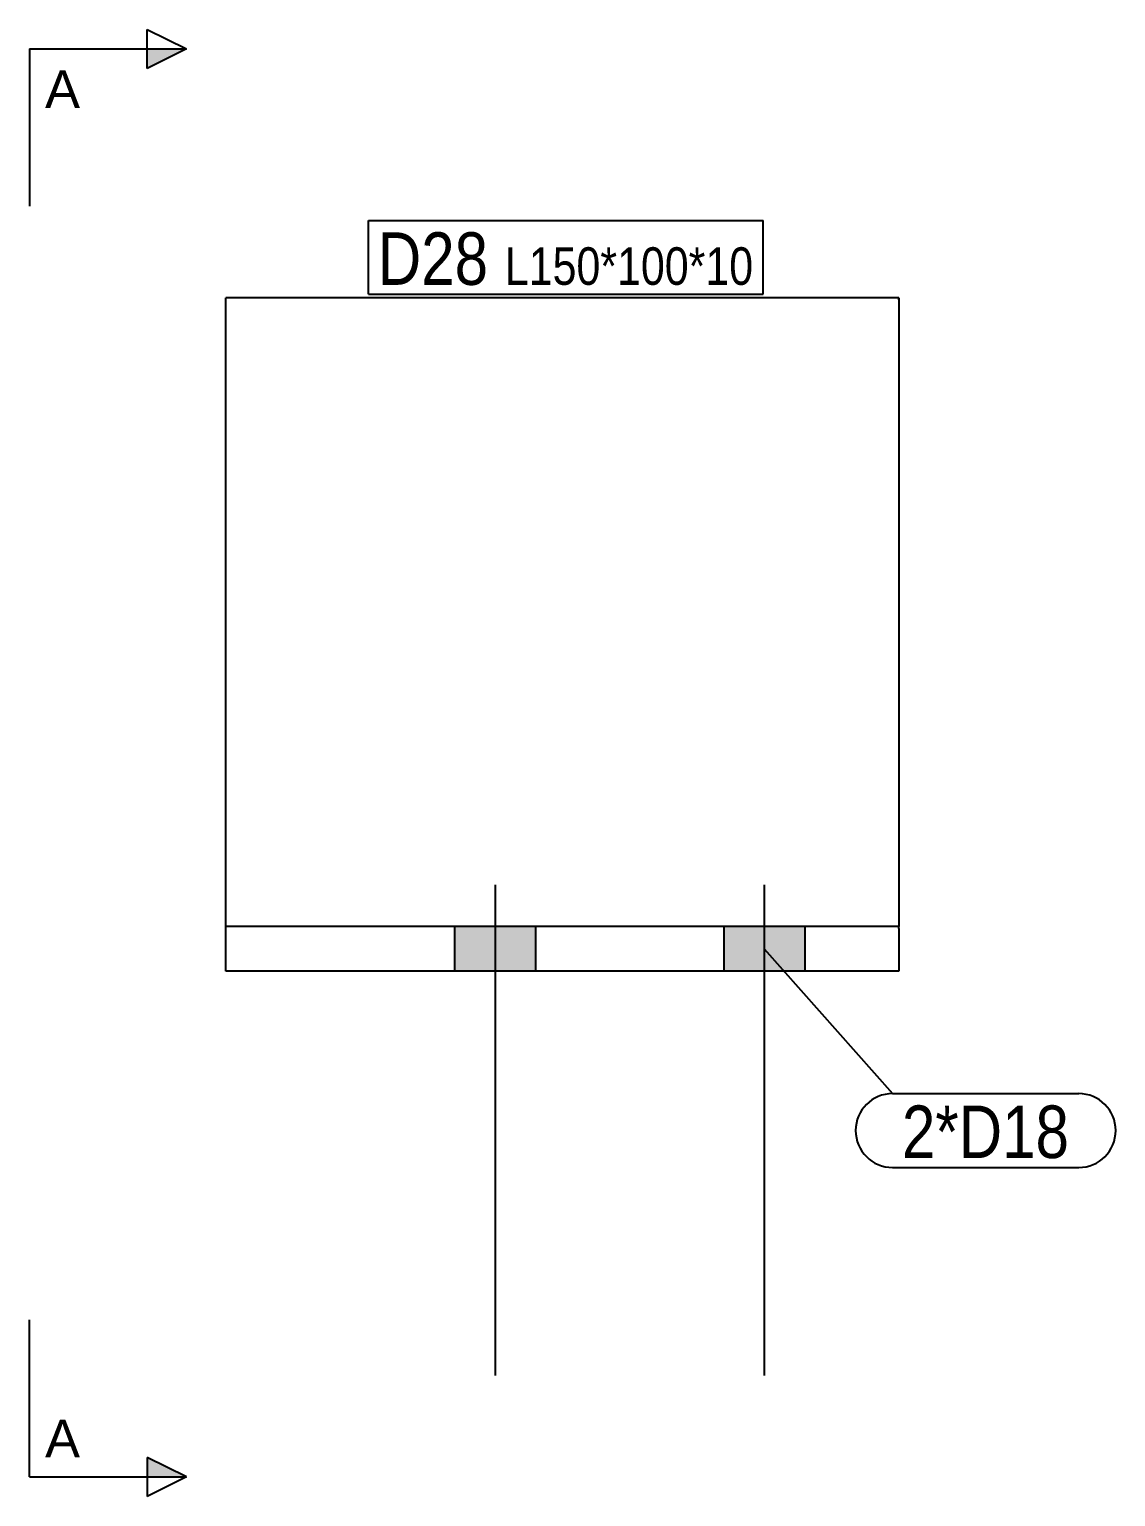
# Model space of a CAD drawing. Header units: millimetres. Extents: x 10 to 11019, y -25 to 337.
# Drawn here: x 10.5 to 252.5, y 10.5 to 337.3 of the extents above; entities that cross this region are included whole.
import ezdxf

# ---------------------------------------------------------------- set-up
doc = ezdxf.new("R2010")
doc.units = ezdxf.units.MM
doc.linetypes.add('DXK_LINE_DOT2', pattern=[3.9198, 1.9599, -1.9599])
doc.layers.add('STÅL', color=7, linetype='Continuous')
doc.layers.add('TEKST', color=7, linetype='Continuous')
doc.styles.add('Arial', font='ARIAL.TTF', dxfattribs={"height": 0.2})
doc.styles.add('Arial Narrow', font='ARIALN.TTF', dxfattribs={"height": 0.2})

msp = doc.modelspace()

# ---------------------------------------------------------------- hatches: boundary and pattern name
at = {"layer": 'STÅL', "linetype": 'Continuous'}
for points in [[(123.25, 137.52), (105.25, 137.52), (105.25, 127.52), (123.25, 127.52)], [(183.25, 137.52), (165.25, 137.52), (165.25, 127.52), (183.25, 127.52)]]:
    msp.add_hatch(color=3, dxfattribs=at).paths.add_polyline_path(points)
at = {"layer": 'TEKST', "linetype": 'Continuous'}
for points in [[(36.75, 328.55), (36.75, 332.93), (45.5, 332.93)], [(36.75, 14.88), (36.75, 19.25), (45.5, 14.88)]]:
    msp.add_hatch(color=30, dxfattribs=at).paths.add_polyline_path(points)

# ---------------------------------------------------------------- linework, layer by layer
at = {"layer": 'STÅL', "color": 2, "linetype": 'Continuous'}
for p, q in [((54.25, 127.52), (54.25, 277.52)), ((204.25, 277.52), (54.25, 277.52)), ((204.25, 277.03), (204.25, 277.52)), ((204.25, 277.03), (204.25, 137.52)), ((204.25, 137.52), (54.25, 137.52)), ((204.25, 137.03), (204.25, 137.52)), ((204.25, 137.03), (204.25, 127.52)), ((204.25, 127.52), (54.25, 127.52))]:
    msp.add_line(p, q, dxfattribs=at)
at = {"layer": 'STÅL', "color": 7, "linetype": 'DXK_LINE_DOT2'}
for p, q in [((204.25, 277.52), (204.25, 277.03)), ((204.25, 277.03), (204.25, 273.51))]:
    msp.add_line(p, q, dxfattribs=at)
at = {"layer": 'STÅL', "color": 3, "linetype": 'Continuous'}
for p, q in [((114.25, 146.76), (114.25, 37.52)), ((174.25, 146.76), (174.25, 37.52)), ((105.25, 137.52), (105.25, 127.52)), ((123.25, 137.52), (123.25, 127.52)), ((165.25, 137.52), (165.25, 127.52)), ((183.25, 137.52), (183.25, 127.52))]:
    msp.add_line(p, q, dxfattribs=at)
at = {"layer": 'TEKST', "color": 30, "linetype": 'Continuous'}
for p, q in [((36.75, 328.55), (36.75, 337.3)), ((36.75, 337.3), (45.5, 332.93)), ((10.5, 332.93), (10.5, 297.93)), ((10.5, 332.93), (45.5, 332.93)), ((45.5, 332.93), (36.75, 328.55)), ((10.5, 14.88), (10.5, 49.88)), ((45.5, 14.88), (36.75, 19.25)), ((36.75, 19.25), (36.75, 10.5)), ((10.5, 14.88), (45.5, 14.88)), ((45.5, 14.88), (36.75, 10.5))]:
    msp.add_line(p, q, dxfattribs=at)
at = {"layer": 'TEKST', "color": 7, "linetype": 'Continuous'}
for p, q in [((86.04, 294.75), (173.98, 294.75)), ((86.04, 278.3), (86.04, 294.75)), ((173.98, 278.3), (173.98, 294.75)), ((86.04, 278.3), (173.98, 278.3)), ((174.25, 132.52), (202.81, 100.27)), ((202.81, 100.27), (244.31, 100.27)), ((202.81, 83.82), (244.31, 83.82))]:
    msp.add_line(p, q, dxfattribs=at)
for centre, radius, start, end in [((202.81, 92.04), 8.22, 90, 270), ((244.31, 92.04), 8.23, 270, 90)]:
    msp.add_arc(centre, radius, start, end, dxfattribs=at)

# ---------------------------------------------------------------- wipeouts: each hides what was drawn before it
at = {"color": 0, "linetype": 'Continuous'}
for points in [[(21.78, 319.8), (21.78, 328.55), (14, 328.55), (14, 319.8)], [(21.78, 19.25), (21.78, 28), (14, 28), (14, 19.25)]]:
    msp.add_wipeout(points, dxfattribs=at).dxf.layer = 'TEKST'
at = {"color": 0}
for points in [[(112.76, 280.4), (112.76, 292.65), (88.14, 292.65), (88.14, 280.4)], [(171.88, 280.4), (171.88, 289.15), (116.44, 289.15), (116.44, 280.4)], [(242.21, 85.92), (242.21, 98.17), (204.91, 98.17), (204.91, 85.92)]]:
    msp.add_wipeout(points, dxfattribs=at).dxf.layer = 'TEKST'

# ---------------------------------------------------------------- next in the draw order: texts
at = {"layer": 'TEKST', "color": 96, "linetype": 'Continuous', "style": 'Arial'}
for p in [(14, 319.8), (14, 19.25)]:
    msp.add_text('A', height=8.36, dxfattribs=at).set_placement(p)

# ---------------------------------------------------------------- next in the draw order: wipeouts: each hides what was drawn before it
at = {"color": 0}
for points in [[(112.76, 280.4), (112.76, 292.65), (88.14, 292.65), (88.14, 280.4)], [(171.88, 280.4), (171.88, 289.15), (116.44, 289.15), (116.44, 280.4)], [(242.21, 85.92), (242.21, 98.17), (204.91, 98.17), (204.91, 85.92)]]:
    msp.add_wipeout(points, dxfattribs=at).dxf.layer = 'TEKST'

# ---------------------------------------------------------------- next in the draw order: texts
at = {"layer": 'TEKST', "color": 3, "style": 'Arial Narrow'}
for s, height, p in [('D28', 11.692, (88.14, 280.4)), ('L150*100*10', 8.3512, (116.44, 280.4)), ('2*D18', 11.692, (204.91, 85.92))]:
    msp.add_text(s, height=height, dxfattribs=at).set_placement(p)

doc.saveas('drawing.dxf')
